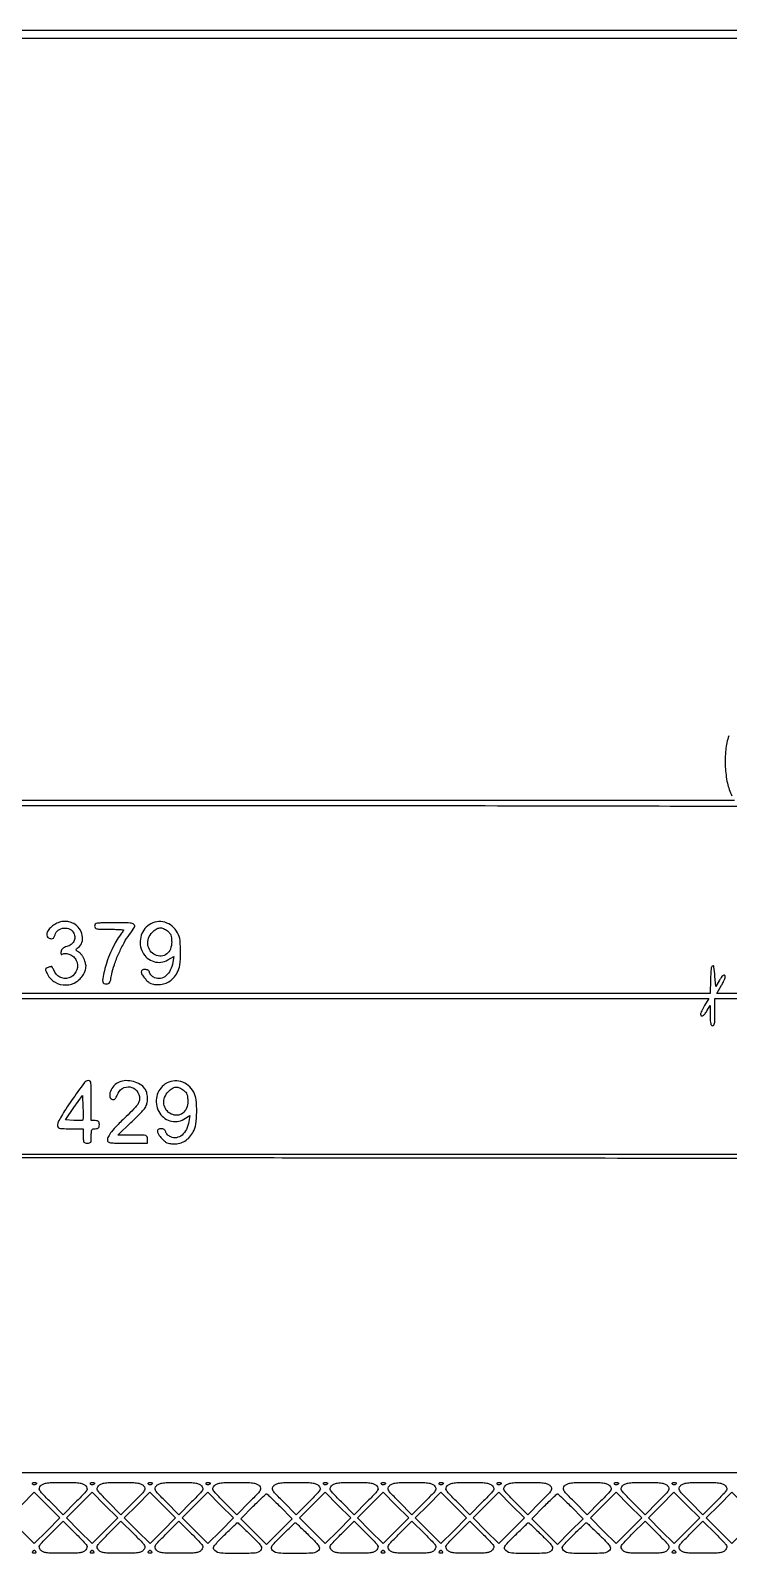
# Model space of a CAD drawing. Extents: x 0 to 836, y 5 to 589.
# Drawn here: x 353.5 to 390.2, y 508.4 to 588.7 of the extents above; entities that cross this region are included whole.
import ezdxf

# ---------------------------------------------------------------- set-up
doc = ezdxf.new("R2010")
doc.units = 0
doc.header["$MEASUREMENT"] = 0

msp = doc.modelspace()

# ---------------------------------------------------------------- linework, layer by layer
for points in [[(201.712326, 537.783562, -0.000001), (217.055896, 537.76491, -0.426088)], [(546.939, 229.3929, -0.000106), (546.943559, 250.949215, -0.000176), (546.957638, 269.095817, -0.000001), (546.976289, 285.583213, -0.415883)], [(836.0595, 588.6891), (420.497259, 588.710259, 0.000013), (261.145696, 588.714318, 0.000021), (126.989856, 588.708632), (4.934769, 588.698274, 0.19889), (4.878609, 588.675009, 0.198853), (4.855343, 588.618859), (4.83877, 516.273901, 0.000036), (4.826254, 436.744061, 0.000021), (4.8222, 342.282364), (4.8222, 95.946129), (4.469225, 95.920114, 0.031904), (4.160456, 95.877435, 0.315999), (4.075312, 95.787407, 0.415411), (4.137995, 95.703578, 0.035338), (4.43445, 95.6826), (4.8222, 95.6826), (4.8222, 50.2101), (4.8222, 4.7376), (420.462, 4.7376), (836.1018, 4.7376)], [(604.852986, 529.408162, -0.000002), (620.423836, 529.389509, -0.550615)], [(238.738155, 529.614638, -0.000002), (224.300981, 529.63329, -0.415836)], [(308.18842, 529.408162, -0.000002), (322.638019, 529.38951, -0.415836)], [(531.796111, 538.074638, -0.000002), (517.6951, 538.093291, -0.426056)], [(413.368417, 538.074638, -0.000002), (399.676779, 538.093291, -0.415815)], [(77.850638, 481.579418, -0.000002), (77.869294, 494.031443, -0.550517)], [(336.166934, 548.220763, -0.000002), (326.827688, 548.233536, -0.413812)], [(77.644162, 421.684687, -0.000002), (77.625507, 409.236574, -0.415775)], [(333.609652, 529.614638, -0.000003), (323.198363, 529.633296, -0.415688)], [(323.10855, 529.4268), (358.629975, 529.4268, -0.000167), (372.250518, 529.422241, -0.000279), (383.716206, 529.408162, -0.000003), (394.123716, 529.389504, -0.425916)], [(326.66006, 547.9542), (358.67143, 547.9542, -0.00019), (370.946218, 547.949536, -0.000317), (381.27946, 547.935135, -0.000004), (390.656104, 547.916048, -0.413615)], [(604.231838, 387.151416, -0.000003), (604.250494, 398.693431, -0.41574)], [(697.188315, 5.1606), (351.216758, 5.1606), (5.2452, 5.1606), (5.2452, 50.4216), (5.2452, 95.6826), (5.8374, 95.6826, 0.008455), (6.143074, 95.687769, 0.044348), (6.30975, 95.708282, 0.103378), (6.397676, 95.747244, 0.241448), (6.4296, 95.8095, 0.241448), (6.397676, 95.871756, 0.103378), (6.30975, 95.910718, 0.044348), (6.143074, 95.931231, 0.008455), (5.8374, 95.9364), (5.2452, 95.9364), (5.2452, 342.1224), (5.2452, 588.3084), (420.2505, 588.3084), (835.2558, 588.3084)], [(390.517945, 548.208), (358.663873, 548.208, -0.000128), (346.4494, 548.211122, -0.000213)], [(390.224638, 551.622303, 0.058238), (390.060583, 550.875017, 0.037889), (390.039334, 549.990502, 0.038236), (390.150245, 549.129826, 0.06827), (390.388432, 548.458451)], [(394.449695, 538.056), (389.58739, 538.056), (389.84389, 538.491025, 0.014935), (389.952693, 538.688828, 0.03864), (390.015425, 538.838969, 0.056736), (390.038135, 538.948092, 0.222893), (390.015379, 539.011061, 0.261617), (389.965229, 539.025137, 0.12066), (389.903045, 538.992899, 0.060267), (389.827014, 538.908275, 0.019457), (389.735534, 538.766386), (389.5407, 538.4367), (389.4984, 538.966884, 0.012564), (389.44571, 539.468089, 0.568272), (389.367327, 539.501915, 0.22225), (389.291796, 539.366018, 0.00922), (389.262456, 538.79625), (389.238013, 538.056), (357.847473, 538.056), (326.456934, 538.056)], [(326.3022, 537.8022), (357.734666, 537.8022), (389.167132, 537.8022), (388.952066, 537.435217, 0.010753), (388.869712, 537.287498, 0.013531), (388.800176, 537.147155, 0.011674), (388.748292, 537.027654, 0.096868), (388.737, 536.969917, 0.218616), (388.771983, 536.893731, 0.30655), (388.84404, 536.88541, 0.101596), (388.9553, 536.975832, 0.034596), (389.076327, 537.14655), (389.243968, 537.4215), (389.244284, 536.89275, 0.009996), (389.249822, 536.623801, 0.048921), (389.270773, 536.473328, 0.110787), (389.310034, 536.393439, 0.227124), (389.3715, 536.364, 0.266366), (389.435117, 536.400479, 0.088943), (389.473518, 536.505, 0.037256), (389.493525, 536.704014, 0.00643), (389.4984, 537.0831), (389.4984, 537.8022), (394.32548, 537.8022)], [(394.236, 529.596), (358.704, 529.596, -0.000167), (345.079252, 529.600559, -0.000279)], [(493.0488, 512.8452), (443.815465, 512.8452), (394.582131, 512.8452), (394.557115, 513.415375, 0.009548), (394.538128, 513.716648, 0.049915), (394.508118, 513.879913, 0.10733), (394.459357, 513.97016, 0.169902), (394.38405, 514.013779, 0.193767), (394.307549, 513.998717, 0.187015), (394.261386, 513.93458, 0.057148), (394.240403, 513.785606, 0.006439), (394.236, 513.443728), (394.236, 512.845449), (309.218878, 512.845368)]]:
    msp.add_lwpolyline(points, format="xyb")
for points in [[(354.747225, 541.693678, 0.05724), (354.524, 541.519759, 0.079312), (354.373494, 541.316032, 0.117294), (354.328068, 541.133923, 0.260038), (354.39421, 541.012237, 0.05749), (354.531669, 540.945961, 0.172685), (354.634325, 540.94674, 0.181409), (354.710157, 541.011722, 0.064459), (354.763263, 541.146777, -0.175745), (354.928953, 541.392195, -0.138244), (355.231977, 541.504277, -0.136796), (355.55135, 541.442067, -0.171396), (355.759457, 541.226166, -0.106441), (355.807813, 541.005198, -0.124181), (355.756083, 540.797182, -0.117926), (355.608624, 540.630942, -0.089777), (355.386756, 540.528825, 0.037174), (355.256605, 540.48474, 0.078838), (355.166582, 540.428519, 0.096747), (355.109805, 540.355709, 0.081497), (355.080236, 540.26236, 0.02891), (355.073174, 540.180764, 0.119365), (355.083381, 540.132657, 0.276238), (355.108607, 540.115946, 0.151038), (355.14575, 540.125579, -0.159397), (355.321098, 540.168014, -0.083857), (355.540839, 540.112836, -0.077814), (355.746422, 539.981453, -0.100804), (355.880795, 539.803181, -0.191519), (355.913701, 539.309201, -0.191007), (355.598474, 538.926802, -0.202782), (355.123163, 538.877295, -0.203787), (354.75787, 539.183995, 0.002093), (354.704292, 539.28831, 0.003032), (354.65603, 539.37995, 0.001553), (354.614415, 539.457241, 0.050235), (354.602423, 539.474867, 0.2614), (354.586578, 539.480862, 0.016535), (354.535813, 539.471479, 0.020895), (354.473257, 539.454997, 0.013728), (354.402709, 539.43108, 0.039093), (354.296959, 539.382265, 0.24682), (354.265672, 539.334115, 0.130591), (354.278023, 539.261045, 0.008927), (354.369277, 539.069712, 0.147626), (354.764449, 538.650607, 0.139204), (355.335138, 538.507912, 0.136262), (355.904928, 538.685713, 0.139495), (356.295356, 539.130625, 0.026915), (356.366326, 539.303647, 0.065692), (356.394211, 539.438277, 0.065092), (356.386343, 539.576275, 0.02604), (356.341446, 539.760513, 0.04112), (356.288515, 539.89566, 0.032659), (356.210495, 540.031679, 0.03366), (356.120812, 540.14883, 0.067627), (356.033053, 540.225042, -0.011292), (355.900436, 540.316281, -0.194404), (355.872932, 540.359998, -0.269165), (355.888417, 540.402643, -0.021404), (355.987553, 540.478605, 0.167484), (356.181132, 540.74528, 0.122146), (356.200655, 541.113834, 0.109855), (356.041914, 541.480068, 0.116958), (355.745769, 541.734668, 0.058259), (355.493973, 541.829693, 0.071498), (355.244167, 541.855193, 0.070868), (354.995541, 541.809301, 0.055932)], [(356.8428, 541.6092, 0.17273), (356.875473, 541.517443, 0.168559), (356.959125, 541.46585, 0.050222), (357.141678, 541.444151, 0.004487), (357.6042, 541.44, -0.005903), (357.896149, 541.436553, -0.009819), (358.141939, 541.425916, -0.003822), (358.347732, 541.411378, -0.391498), (358.3656, 541.392055, -0.137513), (358.357179, 541.362015, -0.007359), (358.303952, 541.27737, -0.011075), (358.236135, 541.17786, -0.007811), (358.155736, 541.068965, 0.041374), (357.932037, 540.719118, 0.018158), (357.692675, 540.223463, 0.018215), (357.485387, 539.700162, 0.033072), (357.360646, 539.257386, 0.007607), (357.279936, 538.845002, 0.081087), (357.27717, 538.674708, 0.24362), (357.335217, 538.594, 0.117881), (357.462368, 538.5636, 0.103986), (357.571194, 538.58648, 0.161113), (357.641858, 538.650221, 0.073435), (357.693722, 538.783632, 0.010075), (357.754351, 539.076671, -0.037612), (357.886964, 539.577074, -0.021031), (358.118548, 540.16317, -0.021025), (358.398948, 540.728554, -0.037128), (358.68285, 541.165049, 0.026417), (358.942335, 541.545917, 0.379622), (358.915232, 541.694533, 0.161247), (358.710391, 541.768155, 0.006323), (357.9003, 541.7784, 0.002827), (357.240341, 541.774669, 0.036854), (356.996137, 541.753866, 0.138781), (356.885668, 541.702606, 0.218517)], [(359.722204, 541.678586, 0.188759), (359.27332, 541.024223, 0.180396), (359.377009, 540.223777, 0.199234), (359.962123, 539.739183, 0.210904), (360.700223, 539.826183), (361.011659, 540.009935), (360.961496, 539.700819, -0.071214), (360.832322, 539.28772, -0.105821), (360.601913, 538.988444, -0.133073), (360.311062, 538.851787, -0.151692), (360.006847, 538.890458, -0.049128), (359.919457, 538.941158, -0.042152), (359.838664, 539.010341, -0.044207), (359.775772, 539.086534, -0.086696), (359.74318, 539.157838, 0.08419), (359.711157, 539.228829, 0.095531), (359.658589, 539.28173, 0.088381), (359.586548, 539.314056, 0.061447), (359.497833, 539.325, 0.133082), (359.35518, 539.286347, 0.285943), (359.30418, 539.189464, 0.133017), (359.360257, 539.029382, 0.031957), (359.535506, 538.80604, 0.031825), (359.677555, 538.66609, 0.075144), (359.802836, 538.586788, 0.071526), (359.949792, 538.545879, 0.026746), (360.163752, 538.529755, 0.06371), (360.47925, 538.563168, 0.079209), (360.751675, 538.67542, 0.074413), (360.988075, 538.873524, 0.048802), (361.196985, 539.161724, 0.101117), (361.330866, 539.554955, 0.029258), (361.374731, 540.198024, 0.02942), (361.342935, 540.843546, 0.096872), (361.217034, 541.248853, 0.096072), (360.930655, 541.598766, 0.103728), (360.541412, 541.804711, 0.107938), (360.114991, 541.832419, 0.112028)], [(360.680691, 541.34926, -0.046524), (360.795721, 541.240039, -0.087942), (360.861588, 541.130871, -0.070477), (360.894154, 540.989707, -0.021505), (360.9036, 540.770172, -0.091023), (360.835726, 540.400423, -0.137344), (360.642367, 540.138582, -0.15282), (360.358176, 540.032115, -0.121259), (360.03435, 540.093113, -0.130307), (359.775295, 540.30548, -0.124874), (359.650272, 540.621703, -0.118756), (359.688396, 540.972135, -0.110605), (359.881892, 541.277308, -0.050987), (360.090687, 541.447368, -0.123571), (360.277134, 541.512427, -0.130223), (360.465841, 541.480198, -0.059664)], [(355.634961, 532.430793, 0.007362), (355.330558, 531.980899, 0.013352), (355.097041, 531.602937, 0.012012), (354.930921, 531.300803, 0.120245), (354.897, 531.161793, 0.092874), (354.920063, 531.038699, 0.227966), (354.985609, 530.977381, 0.071609), (355.132539, 530.953542, 0.004467), (355.5738, 530.9496), (356.2506, 530.9496), (356.2506, 530.5689, 0.012699), (356.256359, 530.342182, 0.114574), (356.2835, 530.24742, 0.210352), (356.343088, 530.202211, 0.058662), (356.4621, 530.1882, 0.058662), (356.581112, 530.202211, 0.210352), (356.6407, 530.24742, 0.114574), (356.667841, 530.342182, 0.012699), (356.6736, 530.5689, -0.012699), (356.679359, 530.795618, -0.114574), (356.7065, 530.89038, -0.210352), (356.766088, 530.935589, -0.058662), (356.8851, 530.9496, 0.045527), (356.992416, 530.959392, 0.152009), (357.0543, 530.9919, 0.152009), (357.086808, 531.053784, 0.045527), (357.0966, 531.1611, 0.045527), (357.086808, 531.268416, 0.152009), (357.0543, 531.3303, 0.152009), (356.992416, 531.362808, 0.045527), (356.8851, 531.3726), (356.6736, 531.3726), (356.6736, 532.4301, 0.010163), (356.654869, 533.351594, 0.402164), (356.520789, 533.480418, 0.239335), (356.308427, 533.372768, 0.005555)], [(358.144635, 533.404686, 0.111457), (357.864553, 533.2106, 0.095305), (357.675684, 532.904457, 0.141082), (357.653016, 532.630077, 0.305109), (357.796648, 532.487807, 0.121092), (357.869501, 532.491646, 0.119299), (357.932734, 532.528792, 0.083297), (357.98814, 532.603836, 0.033597), (358.038196, 532.721379, -0.167868), (358.304854, 533.059303, -0.183743), (358.712271, 533.144721, -0.186011), (359.069838, 532.937809, -0.170912), (359.211954, 532.53585, -0.091469), (359.180036, 532.361582, -0.068605), (359.086233, 532.190108, -0.035955), (358.896249, 531.968827, -0.006703), (358.514004, 531.593648, 0.00777), (358.027574, 531.114171, 0.027056), (357.735803, 530.783482, 0.042437), (357.571001, 530.534142, 0.124499), (357.520157, 530.33625, 0.266285), (357.565486, 530.256478, 0.098923), (357.691833, 530.2123, 0.031549), (357.954822, 530.19225, 0.003254), (358.5771, 530.1882), (359.6346, 530.1882), (359.6346, 530.3997, 0.107366), (359.607932, 530.52246, 0.22243), (359.534898, 530.584632, 0.062427), (359.36883, 530.608511, 0.003579), (358.85205, 530.614174), (358.0695, 530.617147), (358.761156, 531.269824, 0.006961), (359.032663, 531.533271, 0.008757), (359.276338, 531.785058, 0.007231), (359.473159, 532.001893, 0.066462), (359.543706, 532.107288, 0.074977), (359.614959, 532.331688, 0.051901), (359.629377, 532.59805, 0.052669), (359.589098, 532.856044, 0.08795), (359.496643, 533.054713, 0.107332), (359.250813, 533.281869, 0.069812), (358.892216, 533.430402, 0.068282), (358.49729, 533.476797, 0.091398)], [(360.568204, 533.303186, 0.188759), (360.11932, 532.648823, 0.180396), (360.223009, 531.848377, 0.199234), (360.808123, 531.363783, 0.210904), (361.546223, 531.450783), (361.857659, 531.634535), (361.807496, 531.325419, -0.071214), (361.678322, 530.91232, -0.105821), (361.447913, 530.613044, -0.133073), (361.157062, 530.476387, -0.151692), (360.852847, 530.515058, -0.049128), (360.765457, 530.565758, -0.042152), (360.684664, 530.634941, -0.044207), (360.621772, 530.711134, -0.086696), (360.58918, 530.782438, 0.08419), (360.557157, 530.853429, 0.095531), (360.504589, 530.90633, 0.088381), (360.432548, 530.938656, 0.061447), (360.343833, 530.9496, 0.133082), (360.20118, 530.910947, 0.285943), (360.15018, 530.814064, 0.133017), (360.206257, 530.653982, 0.031957), (360.381506, 530.43064, 0.031825), (360.523555, 530.29069, 0.075144), (360.648836, 530.211388, 0.071526), (360.795792, 530.170479, 0.026746), (361.009752, 530.154355, 0.06371), (361.32525, 530.187768, 0.079209), (361.597675, 530.30002, 0.074413), (361.834075, 530.498124, 0.048802), (362.042985, 530.786324, 0.101117), (362.176866, 531.179555, 0.029258), (362.220731, 531.822624, 0.02942), (362.188935, 532.468146, 0.096872), (362.063034, 532.873453, 0.096072), (361.776655, 533.223366, 0.103728), (361.387412, 533.429311, 0.107938), (360.960991, 533.457019, 0.112028)], [(356.221399, 531.399799, -0.185124), (356.190815, 531.386167, -0.007561), (356.068112, 531.381494, -0.012318), (355.919905, 531.381743, -0.008332), (355.751093, 531.389004), (355.317477, 531.4149), (355.762889, 532.05835), (356.2083, 532.701799), (356.233195, 532.069145, -0.005621), (356.240082, 531.824023, -0.008617), (356.239999, 531.611554, -0.003925), (356.235428, 531.432134, -0.190267)], [(361.526691, 532.97386, -0.046524), (361.641721, 532.864639, -0.087942), (361.707588, 532.755471, -0.070477), (361.740154, 532.614307, -0.021505), (361.7496, 532.394772, -0.091023), (361.681726, 532.025023, -0.137344), (361.488367, 531.763182, -0.15282), (361.204176, 531.656715, -0.121259), (360.88035, 531.717713, -0.130307), (360.621295, 531.93008, -0.124874), (360.496272, 532.246303, -0.118756), (360.534396, 532.596735, -0.110605), (360.727892, 532.901908, -0.050987), (360.936687, 533.071968, -0.123571), (361.123134, 533.137027, -0.130223), (361.311841, 533.104798, -0.059664)], [(353.7972, 512.300293, -0.211827), (353.773208, 512.246202, -0.127879), (353.709985, 512.213171, -0.122608), (353.636624, 512.214412, -0.191362), (353.586553, 512.25162, -0.136093), (353.577056, 512.284272, -0.190788), (353.587767, 512.312343, -0.140899), (353.618717, 512.331288, -0.067432), (353.665307, 512.3376, -0.026751), (353.715846, 512.334894, -0.042195), (353.758456, 512.326641, -0.051652), (353.788487, 512.314686, -0.279105)], [(356.381014, 512.164517, -0.1221), (356.447124, 512.041337, -0.202118), (356.429842, 511.92644, -0.05597), (356.302247, 511.762028, -0.0034), (355.864061, 511.317843), (355.19047, 510.644252), (354.520139, 511.318539, -0.003427), (354.084911, 511.762376, -0.055773), (353.957558, 511.927379, -0.200635), (353.940186, 512.042422, -0.122971), (354.005815, 512.165213, -0.10066), (354.133446, 512.25917, -0.072566), (354.303405, 512.309715, -0.031899), (354.586873, 512.332558, -0.004158), (355.1931, 512.3376, -0.004148), (355.800259, 512.332563, -0.032035), (356.083328, 512.309688, -0.073036), (356.253061, 512.258945, -0.100062)], [(356.8428, 512.300293, -0.211827), (356.818808, 512.246202, -0.127879), (356.755585, 512.213171, -0.122608), (356.682224, 512.214412, -0.191362), (356.632153, 512.25162, -0.136093), (356.622656, 512.284272, -0.190788), (356.633367, 512.312343, -0.140899), (356.664317, 512.331288, -0.067432), (356.710907, 512.3376, -0.026751), (356.761446, 512.334894, -0.042195), (356.804056, 512.326641, -0.051652), (356.834087, 512.314686, -0.279105)], [(359.426614, 512.164517, -0.1221), (359.492724, 512.041337, -0.202118), (359.475442, 511.92644, -0.05597), (359.347847, 511.762028, -0.0034), (358.909661, 511.317843), (358.23607, 510.644252), (357.565739, 511.318539, -0.003427), (357.130511, 511.762376, -0.055773), (357.003158, 511.927379, -0.200635), (356.985786, 512.042422, -0.122971), (357.051415, 512.165213, -0.10066), (357.179046, 512.25917, -0.072566), (357.349005, 512.309715, -0.031899), (357.632473, 512.332558, -0.004158), (358.2387, 512.3376, -0.004148), (358.845859, 512.332563, -0.032035), (359.128928, 512.309688, -0.073036), (359.298661, 512.258945, -0.100062)], [(359.8884, 512.300293, -0.211827), (359.864408, 512.246202, -0.127879), (359.801185, 512.213171, -0.122608), (359.727824, 512.214412, -0.191362), (359.677753, 512.25162, -0.136093), (359.668256, 512.284272, -0.190788), (359.678967, 512.312343, -0.140899), (359.709917, 512.331288, -0.067432), (359.756507, 512.3376, -0.026751), (359.807046, 512.334894, -0.042195), (359.849656, 512.326641, -0.051652), (359.879687, 512.314686, -0.279105)], [(362.472214, 512.164517, -0.1221), (362.538324, 512.041337, -0.202118), (362.521042, 511.92644, -0.05597), (362.393447, 511.762028, -0.0034), (361.955261, 511.317843), (361.28167, 510.644252), (360.611339, 511.318539, -0.003427), (360.176111, 511.762376, -0.055773), (360.048758, 511.927379, -0.200635), (360.031386, 512.042422, -0.122971), (360.097015, 512.165213, -0.10066), (360.224646, 512.25917, -0.072566), (360.394605, 512.309715, -0.031899), (360.678073, 512.332558, -0.004158), (361.2843, 512.3376, -0.004148), (361.891459, 512.332563, -0.032035), (362.174528, 512.309688, -0.073036), (362.344261, 512.258945, -0.100062)], [(362.934, 512.300293, -0.211827), (362.910008, 512.246202, -0.127879), (362.846785, 512.213171, -0.122608), (362.773424, 512.214412, -0.191362), (362.723353, 512.25162, -0.136093), (362.713856, 512.284272, -0.190788), (362.724567, 512.312343, -0.140899), (362.755517, 512.331288, -0.067432), (362.802107, 512.3376, -0.026751), (362.852646, 512.334894, -0.042195), (362.895256, 512.326641, -0.051652), (362.925287, 512.314686, -0.279105)], [(365.517814, 512.164517, -0.1221), (365.583924, 512.041337, -0.202118), (365.566642, 511.92644, -0.05597), (365.439047, 511.762028, -0.0034), (365.000861, 511.317843), (364.32727, 510.644252), (363.656939, 511.318539, -0.003427), (363.221711, 511.762376, -0.055773), (363.094358, 511.927379, -0.200635), (363.076986, 512.042422, -0.122971), (363.142615, 512.165213, -0.10066), (363.270246, 512.25917, -0.072566), (363.440205, 512.309715, -0.031899), (363.723673, 512.332558, -0.004158), (364.3299, 512.3376, -0.004148), (364.937059, 512.332563, -0.032035), (365.220128, 512.309688, -0.073036), (365.389861, 512.258945, -0.100062)], [(366.594991, 511.087821), (367.248713, 510.430243), (366.571857, 509.757356), (365.895, 509.084469), (365.218143, 509.757356), (364.541287, 510.430243), (365.195009, 511.087821, -0.00331), (365.448935, 511.339887, -0.005234), (365.670291, 511.552236, -0.001538), (365.864265, 511.733337, -0.189215), (365.895, 511.7454, -0.189215), (365.925735, 511.733337, -0.001538), (366.119709, 511.552236, -0.005234), (366.341065, 511.339887, -0.00331)], [(368.648014, 512.164517, -0.1221), (368.714124, 512.041337, -0.202118), (368.696842, 511.92644, -0.05597), (368.569247, 511.762028, -0.0034), (368.131061, 511.317843), (367.45747, 510.644252), (366.787139, 511.318539, -0.003427), (366.351911, 511.762376, -0.055773), (366.224558, 511.927379, -0.200635), (366.207186, 512.042422, -0.122971), (366.272815, 512.165213, -0.10066), (366.400446, 512.25917, -0.072566), (366.570405, 512.309715, -0.031899), (366.853873, 512.332558, -0.004158), (367.4601, 512.3376, -0.004148), (368.067259, 512.332563, -0.032035), (368.350328, 512.309688, -0.073036), (368.520061, 512.258945, -0.100062)], [(369.1098, 512.300293, -0.211827), (369.085808, 512.246202, -0.127879), (369.022585, 512.213171, -0.122608), (368.949224, 512.214412, -0.191362), (368.899153, 512.25162, -0.136093), (368.889656, 512.284272, -0.190788), (368.900367, 512.312343, -0.140899), (368.931317, 512.331288, -0.067432), (368.977907, 512.3376, -0.026751), (369.028446, 512.334894, -0.042195), (369.071056, 512.326641, -0.051652), (369.101087, 512.314686, -0.279105)], [(371.693614, 512.164517, -0.1221), (371.759724, 512.041337, -0.202118), (371.742442, 511.92644, -0.05597), (371.614847, 511.762028, -0.0034), (371.176661, 511.317843), (370.50307, 510.644252), (369.832739, 511.318539, -0.003427), (369.397511, 511.762376, -0.055773), (369.270158, 511.927379, -0.200635), (369.252786, 512.042422, -0.122971), (369.318415, 512.165213, -0.10066), (369.446046, 512.25917, -0.072566), (369.616005, 512.309715, -0.031899), (369.899473, 512.332558, -0.004158), (370.5057, 512.3376, -0.004148), (371.112859, 512.332563, -0.032035), (371.395928, 512.309688, -0.073036), (371.565661, 512.258945, -0.100062)], [(372.1554, 512.300293, -0.211827), (372.131408, 512.246202, -0.127879), (372.068185, 512.213171, -0.122608), (371.994824, 512.214412, -0.191362), (371.944753, 512.25162, -0.136093), (371.935256, 512.284272, -0.190788), (371.945967, 512.312343, -0.140899), (371.976917, 512.331288, -0.067432), (372.023507, 512.3376, -0.026751), (372.074046, 512.334894, -0.042195), (372.116656, 512.326641, -0.051652), (372.146687, 512.314686, -0.279105)], [(374.739214, 512.164517, -0.1221), (374.805324, 512.041337, -0.202118), (374.788042, 511.92644, -0.05597), (374.660447, 511.762028, -0.0034), (374.222261, 511.317843), (373.54867, 510.644252), (372.878339, 511.318539, -0.003427), (372.443111, 511.762376, -0.055773), (372.315758, 511.927379, -0.200635), (372.298386, 512.042422, -0.122971), (372.364015, 512.165213, -0.10066), (372.491646, 512.25917, -0.072566), (372.661605, 512.309715, -0.031899), (372.945073, 512.332558, -0.004158), (373.5513, 512.3376, -0.004148), (374.158459, 512.332563, -0.032035), (374.441528, 512.309688, -0.073036), (374.611261, 512.258945, -0.100062)], [(375.201, 512.300293, -0.211827), (375.177008, 512.246202, -0.127879), (375.113785, 512.213171, -0.122608), (375.040424, 512.214412, -0.191362), (374.990353, 512.25162, -0.136093), (374.980856, 512.284272, -0.190788), (374.991567, 512.312343, -0.140899), (375.022517, 512.331288, -0.067432), (375.069107, 512.3376, -0.026751), (375.119646, 512.334894, -0.042195), (375.162256, 512.326641, -0.051652), (375.192287, 512.314686, -0.279105)], [(377.784814, 512.164517, -0.1221), (377.850924, 512.041337, -0.202118), (377.833642, 511.92644, -0.05597), (377.706047, 511.762028, -0.0034), (377.267861, 511.317843), (376.59427, 510.644252), (375.923939, 511.318539, -0.003427), (375.488711, 511.762376, -0.055773), (375.361358, 511.927379, -0.200635), (375.343986, 512.042422, -0.122971), (375.409615, 512.165213, -0.10066), (375.537246, 512.25917, -0.072566), (375.707205, 512.309715, -0.031899), (375.990673, 512.332558, -0.004158), (376.5969, 512.3376, -0.004148), (377.204059, 512.332563, -0.032035), (377.487128, 512.309688, -0.073036), (377.656861, 512.258945, -0.100062)], [(378.2466, 512.300293, -0.211827), (378.222608, 512.246202, -0.127879), (378.159385, 512.213171, -0.122608), (378.086024, 512.214412, -0.191362), (378.035953, 512.25162, -0.136093), (378.026456, 512.284272, -0.190788), (378.037167, 512.312343, -0.140899), (378.068117, 512.331288, -0.067432), (378.114707, 512.3376, -0.026751), (378.165246, 512.334894, -0.042195), (378.207856, 512.326641, -0.051652), (378.237887, 512.314686, -0.279105)], [(380.830414, 512.164517, -0.1221), (380.896524, 512.041337, -0.202118), (380.879242, 511.92644, -0.05597), (380.751647, 511.762028, -0.0034), (380.313461, 511.317843), (379.63987, 510.644252), (378.969539, 511.318539, -0.003427), (378.534311, 511.762376, -0.055773), (378.406958, 511.927379, -0.200635), (378.389586, 512.042422, -0.122971), (378.455215, 512.165213, -0.10066), (378.582846, 512.25917, -0.072566), (378.752805, 512.309715, -0.031899), (379.036273, 512.332558, -0.004158), (379.6425, 512.3376, -0.004148), (380.249659, 512.332563, -0.032035), (380.532728, 512.309688, -0.073036), (380.702461, 512.258945, -0.100062)], [(381.907591, 511.087821), (382.561313, 510.430243), (381.884457, 509.757356), (381.2076, 509.084469), (380.530743, 509.757356), (379.853887, 510.430243), (380.507609, 511.087821, -0.00331), (380.761535, 511.339887, -0.005234), (380.982891, 511.552236, -0.001538), (381.176865, 511.733337, -0.189215), (381.2076, 511.7454, -0.189215), (381.238335, 511.733337, -0.001538), (381.432309, 511.552236, -0.005234), (381.653665, 511.339887, -0.00331)], [(383.960614, 512.164517, -0.1221), (384.026724, 512.041337, -0.202118), (384.009442, 511.92644, -0.05597), (383.881847, 511.762028, -0.0034), (383.443661, 511.317843), (382.77007, 510.644252), (382.099739, 511.318539, -0.003427), (381.664511, 511.762376, -0.055773), (381.537158, 511.927379, -0.200635), (381.519786, 512.042422, -0.122971), (381.585415, 512.165213, -0.10066), (381.713046, 512.25917, -0.072566), (381.883005, 512.309715, -0.031899), (382.166473, 512.332558, -0.004158), (382.7727, 512.3376, -0.004148), (383.379859, 512.332563, -0.032035), (383.662928, 512.309688, -0.073036), (383.832661, 512.258945, -0.100062)], [(384.4224, 512.300293, -0.211827), (384.398408, 512.246202, -0.127879), (384.335185, 512.213171, -0.122608), (384.261824, 512.214412, -0.191362), (384.211753, 512.25162, -0.136093), (384.202256, 512.284272, -0.190788), (384.212967, 512.312343, -0.140899), (384.243917, 512.331288, -0.067432), (384.290507, 512.3376, -0.026751), (384.341046, 512.334894, -0.042195), (384.383656, 512.326641, -0.051652), (384.413687, 512.314686, -0.279105)], [(387.006214, 512.164517, -0.1221), (387.072324, 512.041337, -0.202118), (387.055042, 511.92644, -0.05597), (386.927447, 511.762028, -0.0034), (386.489261, 511.317843), (385.81567, 510.644252), (385.145339, 511.318539, -0.003427), (384.710111, 511.762376, -0.055773), (384.582758, 511.927379, -0.200635), (384.565386, 512.042422, -0.122971), (384.631015, 512.165213, -0.10066), (384.758646, 512.25917, -0.072566), (384.928605, 512.309715, -0.031899), (385.212073, 512.332558, -0.004158), (385.8183, 512.3376, -0.004148), (386.425459, 512.332563, -0.032035), (386.708528, 512.309688, -0.073036), (386.878261, 512.258945, -0.100062)], [(387.468, 512.300293, -0.211827), (387.444008, 512.246202, -0.127879), (387.380785, 512.213171, -0.122608), (387.307424, 512.214412, -0.191362), (387.257353, 512.25162, -0.136093), (387.247856, 512.284272, -0.190788), (387.258567, 512.312343, -0.140899), (387.289517, 512.331288, -0.067432), (387.336107, 512.3376, -0.026751), (387.386646, 512.334894, -0.042195), (387.429256, 512.326641, -0.051652), (387.459287, 512.314686, -0.279105)], [(390.051814, 512.164517, -0.1221), (390.117924, 512.041337, -0.202118), (390.100642, 511.92644, -0.05597), (389.973047, 511.762028, -0.0034), (389.534861, 511.317843), (388.86127, 510.644252), (388.190939, 511.318539, -0.003427), (387.755711, 511.762376, -0.055773), (387.628358, 511.927379, -0.200635), (387.610986, 512.042422, -0.122971), (387.676615, 512.165213, -0.10066), (387.804246, 512.25917, -0.072566), (387.974205, 512.309715, -0.031899), (388.257673, 512.332558, -0.004158), (388.8639, 512.3376, -0.004148), (389.471059, 512.332563, -0.032035), (389.754128, 512.309688, -0.073036), (389.923861, 512.258945, -0.100062)], [(356.381014, 508.788283, -0.100062), (356.253061, 508.693855, -0.073036), (356.083328, 508.643112, -0.032035), (355.800259, 508.620237, -0.004148), (355.1931, 508.6152, -0.004158), (354.586873, 508.620242, -0.031899), (354.303405, 508.643085, -0.072566), (354.133446, 508.69363, -0.10066), (354.005815, 508.787587, -0.122971), (353.940186, 508.910378, -0.200635), (353.957558, 509.025421, -0.055773), (354.084911, 509.190424, -0.003427), (354.520139, 509.634261), (355.19047, 510.308548), (355.864061, 509.634957, -0.0034), (356.302247, 509.190772, -0.05597), (356.429842, 509.02636, -0.202118), (356.447124, 508.911463, -0.1221)], [(359.426614, 508.788283, -0.100062), (359.298661, 508.693855, -0.073036), (359.128928, 508.643112, -0.032035), (358.845859, 508.620237, -0.004148), (358.2387, 508.6152, -0.004158), (357.632473, 508.620242, -0.031899), (357.349005, 508.643085, -0.072566), (357.179046, 508.69363, -0.10066), (357.051415, 508.787587, -0.122971), (356.985786, 508.910378, -0.200635), (357.003158, 509.025421, -0.055773), (357.130511, 509.190424, -0.003427), (357.565739, 509.634261), (358.23607, 510.308548), (358.909661, 509.634957, -0.0034), (359.347847, 509.190772, -0.05597), (359.475442, 509.02636, -0.202118), (359.492724, 508.911463, -0.1221)], [(362.472214, 508.788283, -0.100062), (362.344261, 508.693855, -0.073036), (362.174528, 508.643112, -0.032035), (361.891459, 508.620237, -0.004148), (361.2843, 508.6152, -0.004158), (360.678073, 508.620242, -0.031899), (360.394605, 508.643085, -0.072566), (360.224646, 508.69363, -0.10066), (360.097015, 508.787587, -0.122971), (360.031386, 508.910378, -0.200635), (360.048758, 509.025421, -0.055773), (360.176111, 509.190424, -0.003427), (360.611339, 509.634261), (361.28167, 510.308548), (361.955261, 509.634957, -0.0034), (362.393447, 509.190772, -0.05597), (362.521042, 509.02636, -0.202118), (362.538324, 508.911463, -0.1221)], [(365.06605, 509.57115, -0.004145), (365.46772, 509.16516, -0.049961), (365.604414, 508.9933, -0.168757), (365.632373, 508.877909, -0.161102), (365.58356, 508.76745, -0.19588), (365.293305, 508.627823, -0.014413), (364.392623, 508.598374, -0.015267), (363.494551, 508.622331, -0.171235), (363.170084, 508.758132, -0.151641), (363.107613, 508.863724, -0.199808), (363.125383, 508.973028, -0.05311), (363.254107, 509.138303, -0.003657), (363.669038, 509.561832, -0.00302), (363.923908, 509.815128, -0.004798), (364.145427, 510.028499, -0.001295), (364.340027, 510.211423, -0.190218), (364.368344, 510.2226, -0.188666), (364.396712, 510.211501, -0.001307), (364.59079, 510.031236, -0.004806), (364.811794, 509.820872, -0.003027)], [(368.11165, 509.57115, -0.004145), (368.51332, 509.16516, -0.049961), (368.650014, 508.9933, -0.168757), (368.677973, 508.877909, -0.161102), (368.62916, 508.76745, -0.19588), (368.338905, 508.627823, -0.014413), (367.438223, 508.598374, -0.015267), (366.540151, 508.622331, -0.171235), (366.215684, 508.758132, -0.151641), (366.153213, 508.863724, -0.199808), (366.170983, 508.973028, -0.05311), (366.299707, 509.138303, -0.003657), (366.714638, 509.561832, -0.00302), (366.969508, 509.815128, -0.004798), (367.191027, 510.028499, -0.001295), (367.385627, 510.211423, -0.190218), (367.413944, 510.2226, -0.188666), (367.442312, 510.211501, -0.001307), (367.63639, 510.031236, -0.004806), (367.857394, 509.820872, -0.003027)], [(371.693614, 508.788283, -0.100062), (371.565661, 508.693855, -0.073036), (371.395928, 508.643112, -0.032035), (371.112859, 508.620237, -0.004148), (370.5057, 508.6152, -0.004158), (369.899473, 508.620242, -0.031899), (369.616005, 508.643085, -0.072566), (369.446046, 508.69363, -0.10066), (369.318415, 508.787587, -0.122971), (369.252786, 508.910378, -0.200635), (369.270158, 509.025421, -0.055773), (369.397511, 509.190424, -0.003427), (369.832739, 509.634261), (370.50307, 510.308548), (371.176661, 509.634957, -0.0034), (371.614847, 509.190772, -0.05597), (371.742442, 509.02636, -0.202118), (371.759724, 508.911463, -0.1221)], [(374.739214, 508.788283, -0.100062), (374.611261, 508.693855, -0.073036), (374.441528, 508.643112, -0.032035), (374.158459, 508.620237, -0.004148), (373.5513, 508.6152, -0.004158), (372.945073, 508.620242, -0.031899), (372.661605, 508.643085, -0.072566), (372.491646, 508.69363, -0.10066), (372.364015, 508.787587, -0.122971), (372.298386, 508.910378, -0.200635), (372.315758, 509.025421, -0.055773), (372.443111, 509.190424, -0.003427), (372.878339, 509.634261), (373.54867, 510.308548), (374.222261, 509.634957, -0.0034), (374.660447, 509.190772, -0.05597), (374.788042, 509.02636, -0.202118), (374.805324, 508.911463, -0.1221)], [(377.784814, 508.788283, -0.100062), (377.656861, 508.693855, -0.073036), (377.487128, 508.643112, -0.032035), (377.204059, 508.620237, -0.004148), (376.5969, 508.6152, -0.004158), (375.990673, 508.620242, -0.031899), (375.707205, 508.643085, -0.072566), (375.537246, 508.69363, -0.10066), (375.409615, 508.787587, -0.122971), (375.343986, 508.910378, -0.200635), (375.361358, 509.025421, -0.055773), (375.488711, 509.190424, -0.003427), (375.923939, 509.634261), (376.59427, 510.308548), (377.267861, 509.634957, -0.0034), (377.706047, 509.190772, -0.05597), (377.833642, 509.02636, -0.202118), (377.850924, 508.911463, -0.1221)], [(380.37865, 509.57115, -0.004145), (380.78032, 509.16516, -0.049961), (380.917014, 508.9933, -0.168757), (380.944973, 508.877909, -0.161102), (380.89616, 508.76745, -0.19588), (380.605905, 508.627823, -0.014413), (379.705223, 508.598374, -0.015267), (378.807151, 508.622331, -0.171235), (378.482684, 508.758132, -0.151641), (378.420213, 508.863724, -0.199808), (378.437983, 508.973028, -0.05311), (378.566707, 509.138303, -0.003657), (378.981638, 509.561832, -0.00302), (379.236508, 509.815128, -0.004798), (379.458027, 510.028499, -0.001295), (379.652627, 510.211423, -0.190218), (379.680944, 510.2226, -0.188666), (379.709312, 510.211501, -0.001307), (379.90339, 510.031236, -0.004806), (380.124394, 509.820872, -0.003027)], [(383.42425, 509.57115, -0.004145), (383.82592, 509.16516, -0.049961), (383.962614, 508.9933, -0.168757), (383.990573, 508.877909, -0.161102), (383.94176, 508.76745, -0.19588), (383.651505, 508.627823, -0.014413), (382.750823, 508.598374, -0.015267), (381.852751, 508.622331, -0.171235), (381.528284, 508.758132, -0.151641), (381.465813, 508.863724, -0.199808), (381.483583, 508.973028, -0.05311), (381.612307, 509.138303, -0.003657), (382.027238, 509.561832, -0.00302), (382.282108, 509.815128, -0.004798), (382.503627, 510.028499, -0.001295), (382.698227, 510.211423, -0.190218), (382.726544, 510.2226, -0.188666), (382.754912, 510.211501, -0.001307), (382.94899, 510.031236, -0.004806), (383.169994, 509.820872, -0.003027)], [(387.006214, 508.788283, -0.100062), (386.878261, 508.693855, -0.073036), (386.708528, 508.643112, -0.032035), (386.425459, 508.620237, -0.004148), (385.8183, 508.6152, -0.004158), (385.212073, 508.620242, -0.031899), (384.928605, 508.643085, -0.072566), (384.758646, 508.69363, -0.10066), (384.631015, 508.787587, -0.122971), (384.565386, 508.910378, -0.200635), (384.582758, 509.025421, -0.055773), (384.710111, 509.190424, -0.003427), (385.145339, 509.634261), (385.81567, 510.308548), (386.489261, 509.634957, -0.0034), (386.927447, 509.190772, -0.05597), (387.055042, 509.02636, -0.202118), (387.072324, 508.911463, -0.1221)], [(390.051814, 508.788283, -0.100062), (389.923861, 508.693855, -0.073036), (389.754128, 508.643112, -0.032035), (389.471059, 508.620237, -0.004148), (388.8639, 508.6152, -0.004158), (388.257673, 508.620242, -0.031899), (387.974205, 508.643085, -0.072566), (387.804246, 508.69363, -0.10066), (387.676615, 508.787587, -0.122971), (387.610986, 508.910378, -0.200635), (387.628358, 509.025421, -0.055773), (387.755711, 509.190424, -0.003427), (388.190939, 509.634261), (388.86127, 510.308548), (389.534861, 509.634957, -0.0034), (389.973047, 509.190772, -0.05597), (390.100642, 509.02636, -0.202118), (390.117924, 508.911463, -0.1221)], [(353.7549, 508.6998, -0.146489), (353.76353, 508.667703, -0.191582), (353.751617, 508.640051, -0.134005), (353.718914, 508.621372, -0.063222), (353.6703, 508.6152, -0.063222), (353.621686, 508.621372, -0.134005), (353.588983, 508.640051, -0.191582), (353.57707, 508.667703, -0.146489), (353.5857, 508.6998, -0.025622), (353.608088, 508.732189, -0.032351), (353.632119, 508.759549, -0.033983), (353.654505, 508.779082, -0.163822), (353.6703, 508.7844, -0.163822), (353.686095, 508.779082, -0.033983), (353.708481, 508.759549, -0.032351), (353.732512, 508.732189, -0.025622)], [(356.8005, 508.6998, -0.146489), (356.80913, 508.667703, -0.191582), (356.797217, 508.640051, -0.134005), (356.764514, 508.621372, -0.063222), (356.7159, 508.6152, -0.063222), (356.667286, 508.621372, -0.134005), (356.634583, 508.640051, -0.191582), (356.62267, 508.667703, -0.146489), (356.6313, 508.6998, -0.025622), (356.653688, 508.732189, -0.032351), (356.677719, 508.759549, -0.033983), (356.700105, 508.779082, -0.163822), (356.7159, 508.7844, -0.163822), (356.731695, 508.779082, -0.033983), (356.754081, 508.759549, -0.032351), (356.778112, 508.732189, -0.025622)], [(359.8461, 508.6998, -0.146489), (359.85473, 508.667703, -0.191582), (359.842817, 508.640051, -0.134005), (359.810114, 508.621372, -0.063222), (359.7615, 508.6152, -0.063222), (359.712886, 508.621372, -0.134005), (359.680183, 508.640051, -0.191582), (359.66827, 508.667703, -0.146489), (359.6769, 508.6998, -0.025622), (359.699288, 508.732189, -0.032351), (359.723319, 508.759549, -0.033983), (359.745705, 508.779082, -0.163822), (359.7615, 508.7844, -0.163822), (359.777295, 508.779082, -0.033983), (359.799681, 508.759549, -0.032351), (359.823712, 508.732189, -0.025622)], [(372.1131, 508.6998, -0.146489), (372.12173, 508.667703, -0.191582), (372.109817, 508.640051, -0.134005), (372.077114, 508.621372, -0.063222), (372.0285, 508.6152, -0.063222), (371.979886, 508.621372, -0.134005), (371.947183, 508.640051, -0.191582), (371.93527, 508.667703, -0.146489), (371.9439, 508.6998, -0.025622), (371.966288, 508.732189, -0.032351), (371.990319, 508.759549, -0.033983), (372.012705, 508.779082, -0.163822), (372.0285, 508.7844, -0.163822), (372.044295, 508.779082, -0.033983), (372.066681, 508.759549, -0.032351), (372.090712, 508.732189, -0.025622)], [(375.1587, 508.6998, -0.146489), (375.16733, 508.667703, -0.191582), (375.155417, 508.640051, -0.134005), (375.122714, 508.621372, -0.063222), (375.0741, 508.6152, -0.063222), (375.025486, 508.621372, -0.134005), (374.992783, 508.640051, -0.191582), (374.98087, 508.667703, -0.146489), (374.9895, 508.6998, -0.025622), (375.011888, 508.732189, -0.032351), (375.035919, 508.759549, -0.033983), (375.058305, 508.779082, -0.163822), (375.0741, 508.7844, -0.163822), (375.089895, 508.779082, -0.033983), (375.112281, 508.759549, -0.032351), (375.136312, 508.732189, -0.025622)], [(387.4257, 508.6998, -0.146489), (387.43433, 508.667703, -0.191582), (387.422417, 508.640051, -0.134005), (387.389714, 508.621372, -0.063222), (387.3411, 508.6152, -0.063222), (387.292486, 508.621372, -0.134005), (387.259783, 508.640051, -0.191582), (387.24787, 508.667703, -0.146489), (387.2565, 508.6998, -0.025622), (387.278888, 508.732189, -0.032351), (387.302919, 508.759549, -0.033983), (387.325305, 508.779082, -0.163822), (387.3411, 508.7844, -0.163822), (387.356895, 508.779082, -0.033983), (387.379281, 508.759549, -0.032351), (387.403312, 508.732189, -0.025622)]]:
    msp.add_lwpolyline(points, format="xyb", close=True)
for points in [[(354.3471, 509.7996), (353.67293, 509.121452), (352.99613, 509.798252), (352.31933, 510.475052), (352.9935, 511.1532), (353.66767, 511.831348), (354.34447, 511.154548), (355.02127, 510.477748)], [(357.3927, 509.7996), (356.71853, 509.121452), (356.04173, 509.798252), (355.36493, 510.475052), (356.0391, 511.1532), (356.71327, 511.831348), (357.39007, 511.154548), (358.06687, 510.477748)], [(360.4383, 509.7996), (359.76413, 509.121452), (359.08733, 509.798252), (358.41053, 510.475052), (359.0847, 511.1532), (359.75887, 511.831348), (360.43567, 511.154548), (361.11247, 510.477748)], [(363.4839, 509.7996), (362.80973, 509.121452), (362.13293, 509.798252), (361.45613, 510.475052), (362.1303, 511.1532), (362.80447, 511.831348), (363.48127, 511.154548), (364.15807, 510.477748)], [(369.6597, 509.7996), (368.98553, 509.121452), (368.30873, 509.798252), (367.63193, 510.475052), (368.3061, 511.1532), (368.98027, 511.831348), (369.65707, 511.154548), (370.33387, 510.477748)], [(372.7053, 509.7996), (372.03113, 509.121452), (371.35433, 509.798252), (370.67753, 510.475052), (371.3517, 511.1532), (372.02587, 511.831348), (372.70267, 511.154548), (373.37947, 510.477748)], [(375.7509, 509.7996), (375.07673, 509.121452), (374.39993, 509.798252), (373.72313, 510.475052), (374.3973, 511.1532), (375.07147, 511.831348), (375.74827, 511.154548), (376.42507, 510.477748)], [(378.7965, 509.7996), (378.12233, 509.121452), (377.44553, 509.798252), (376.76873, 510.475052), (377.4429, 511.1532), (378.11707, 511.831348), (378.79387, 511.154548), (379.47067, 510.477748)], [(384.9723, 509.7996), (384.29813, 509.121452), (383.62133, 509.798252), (382.94453, 510.475052), (383.6187, 511.1532), (384.29287, 511.831348), (384.96967, 511.154548), (385.64647, 510.477748)], [(388.0179, 509.7996), (387.34373, 509.121452), (386.66693, 509.798252), (385.99013, 510.475052), (386.6643, 511.1532), (387.33847, 511.831348), (388.01527, 511.154548), (388.69207, 510.477748)], [(391.0635, 509.7996), (390.38933, 509.121452), (389.71253, 509.798252), (389.03573, 510.475052), (389.7099, 511.1532), (390.38407, 511.831348), (391.06087, 511.154548), (391.73767, 510.477748)]]:
    msp.add_lwpolyline(points, close=True)

doc.saveas('drawing.dxf')
